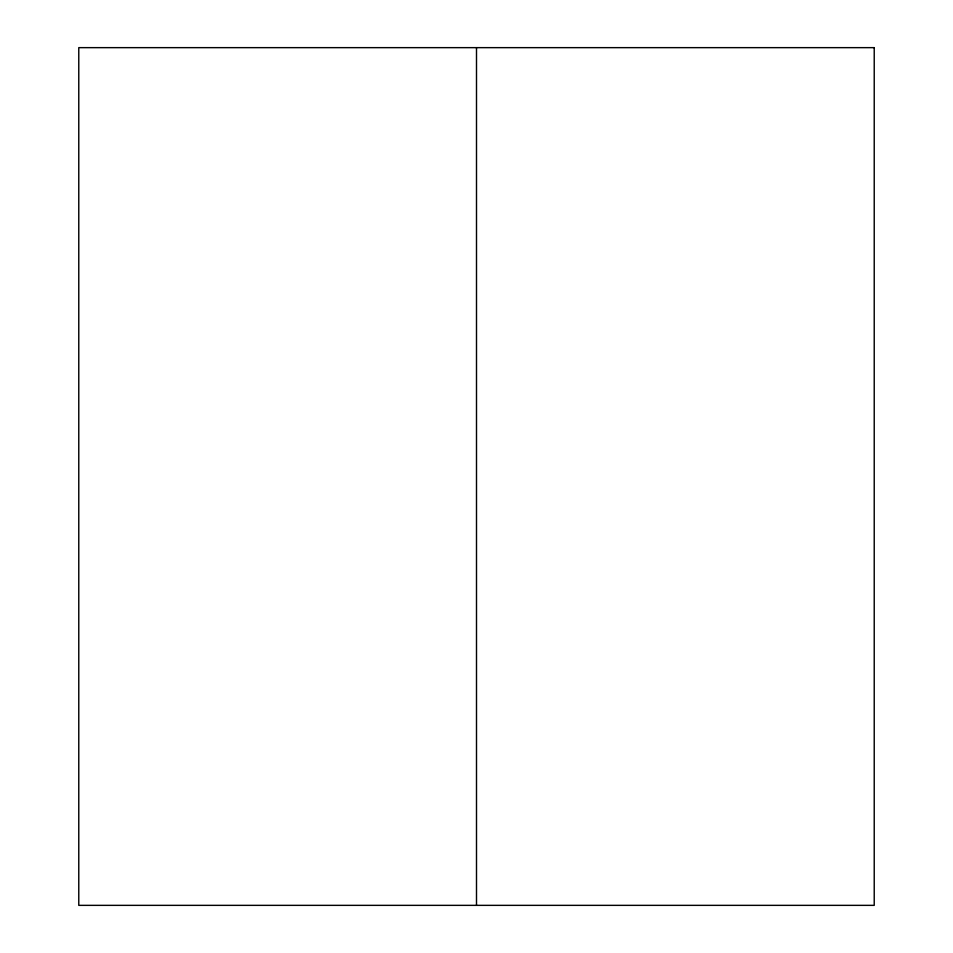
<?xml version="1.0" encoding="UTF-8"?>
<svg xmlns="http://www.w3.org/2000/svg" width="953" height="953" viewBox="0 0 953 953"><rect width="100%" height="100%" fill="white"/><g stroke="black" fill="none" stroke-linecap="round" stroke-linejoin="round"><path stroke-width="1.43" d="M476.5 47.65L476.5 905.35M874.223 47.65L78.777 47.65L78.777 905.35L874.223 905.35L874.223 47.65"/></g></svg>
